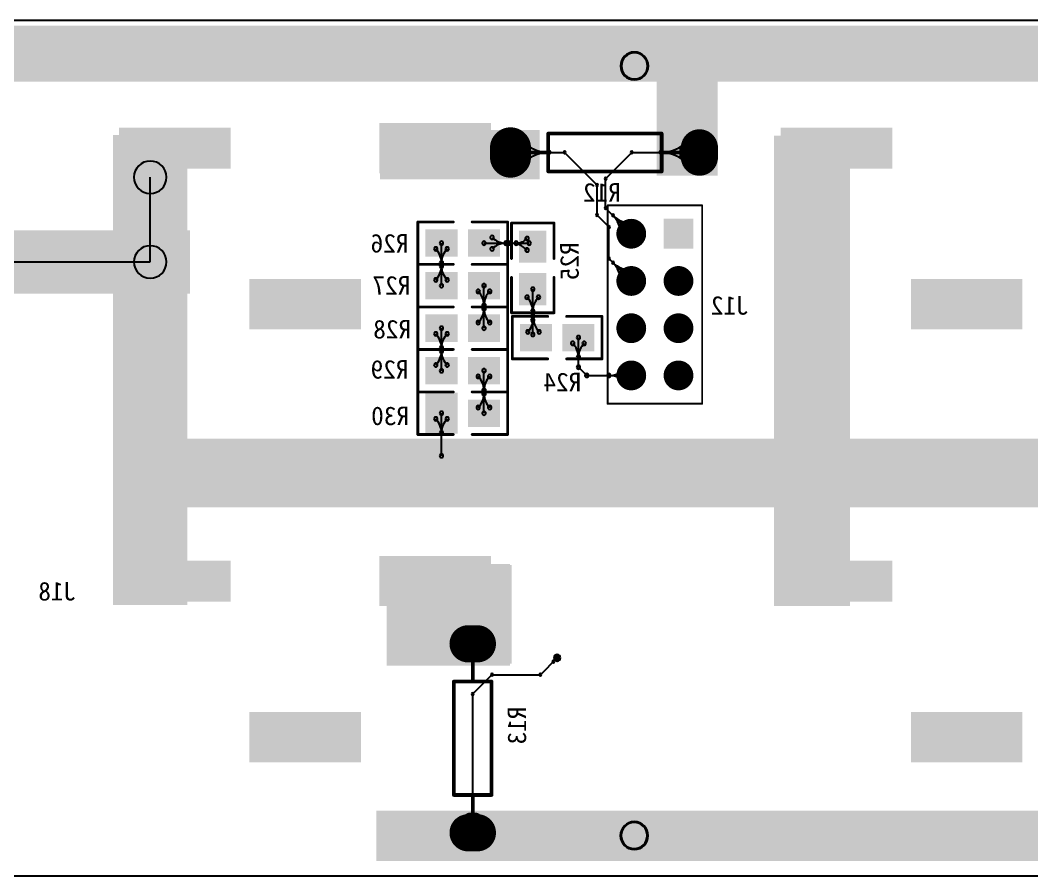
# Model space of a CAD drawing. Header units: inches. Extents: x 32166 to 66782, y 2386 to 7162.
# Drawn here: x 32930 to 33147.6, y 3216.8 to 3400.8 of the extents above; entities that cross this region are included whole.
import ezdxf

# ---------------------------------------------------------------- set-up
doc = ezdxf.new("R2010")
doc.units = ezdxf.units.IN
doc.header["$LTSCALE"] = 0.64311
doc.header["$MEASUREMENT"] = 0
for name, color, linetype in [('BOTTOMLAYER', 5, 'CONTINUOUS'), ('BOTTOMOVERLAY', 54, 'CONTINUOUS'), ('BOTTOMPASTE', 16, 'CONTINUOUS'), ('BOTTOMSOLDER', 6, 'CONTINUOUS'), ('KEEPOUTLAYER', 6, 'CONTINUOUS'), ('MULTILAYER', 9, 'CONTINUOUS')]:
    doc.layers.add(name, color=color, linetype=linetype)
doc.styles.get("Standard").update_dxf_attribs({"font": 'txt', "width": 0.8})

msp = doc.modelspace()

# ---------------------------------------------------------------- linework, layer by layer
at = {"layer": 'BOTTOMLAYER'}
for p, q in [((33035.46, 3372.4), (33047.09, 3372.4)), ((33047.09, 3372.4), (33054.1, 3365.38)), ((33055.92, 3366.77), (33061.55, 3372.4)), ((33061.55, 3372.4), (33073.18, 3372.4)), ((32957.97, 3348.85), (32957.97, 3367.07)), ((33055.92, 3360.45), (33055.92, 3366.77)), ((33054.1, 3358.94), (33054.1, 3365.38)), ((33055.92, 3360.45), (33061.44, 3354.93)), ((33054.1, 3358.94), (33056.64, 3356.41)), ((33056.64, 3349.57), (33056.64, 3356.41)), ((33020.61, 3343.76), (33020.61, 3352.9)), ((33029.76, 3352.9), (33039.48, 3352.9)), ((32900.2, 3348.85), (32957.97, 3348.85)), ((33056.64, 3349.57), (33061.44, 3344.77)), ((33029.76, 3334.61), (33029.76, 3343.76)), ((33040.25, 3333.27), (33040.25, 3342.99)), ((33020.61, 3325.47), (33020.61, 3334.61)), ((33050.08, 3326.23), (33050.08, 3332.58)), ((33029.76, 3316.33), (33029.76, 3325.47)), ((33050.08, 3326.23), (33051.85, 3324.45)), ((33051.85, 3324.45), (33061.44, 3324.45)), ((33020.61, 3307.17), (33020.61, 3316.33)), ((33041.88, 3260.09), (33045.53, 3263.73)), ((33027.34, 3255.94), (33031.48, 3260.09)), ((33031.48, 3260.09), (33041.88, 3260.09)), ((33027.34, 3229.01), (33027.34, 3255.94))]:
    msp.add_line(p, q, dxfattribs=at)
for points, const_width in [([(33035.46, 3371.4), (33035.46, 3373.4)], 8), ([(33076.1, 3371.4), (33076.1, 3373.4)], 8), ([(33073.18, 3373), (33073.18, 3371.8)], 2), ([(33026.34, 3266.73), (33028.34, 3266.73)], 8), ([(33026.34, 3226.09), (33028.34, 3226.09)], 8), ([(33027.94, 3229.01), (33026.74, 3229.01)], 2)]:
    msp.add_lwpolyline(points, dxfattribs=dict(at, const_width=const_width))
for points, const_width in [([(33037.46, 3373.4, 1), (33033.46, 3373.4, 1)], 4), ([(33078.1, 3373.4, 1), (33074.1, 3373.4, 1)], 4), ([(33037.46, 3371.4, 1), (33033.46, 3371.4, 1)], 4), ([(33078.1, 3371.4, 1), (33074.1, 3371.4, 1)], 4), ([(33073.68, 3373, 1), (33072.68, 3373, 1)], 1), ([(33073.68, 3371.8, 1), (33072.68, 3371.8, 1)], 1), ([(33062.84, 3354.93, 1), (33060.04, 3354.93, 1)], 2.8), ([(33062.84, 3344.77, 1), (33060.04, 3344.77, 1)], 2.8), ([(33073, 3344.77, 1), (33070.2, 3344.77, 1)], 2.8), ([(33062.84, 3334.61, 1), (33060.04, 3334.61, 1)], 2.8), ([(33073, 3334.61, 1), (33070.2, 3334.61, 1)], 2.8), ([(33062.84, 3324.45, 1), (33060.04, 3324.45, 1)], 2.8), ([(33073, 3324.45, 1), (33070.2, 3324.45, 1)], 2.8), ([(33026.34, 3264.73, 1), (33026.34, 3268.73, 1)], 4), ([(33028.34, 3264.73, 1), (33028.34, 3268.73, 1)], 4), ([(33026.34, 3224.09, 1), (33026.34, 3228.09, 1)], 4), ([(33028.34, 3224.09, 1), (33028.34, 3228.09, 1)], 4), ([(33026.74, 3228.51, 1), (33026.74, 3229.51, 1)], 1), ([(33027.94, 3228.51, 1), (33027.94, 3229.51, 1)], 1)]:
    msp.add_lwpolyline(points, format="xyb", close=True, dxfattribs=dict(at, const_width=const_width))
for centre, radius, start, end in [((33062.12, 3391.01), 2.8, 0, 180), ((33062.12, 3391.01), 2.8, 180, 0), ((33037.93, 3374.87), 0.254, 0, 180), ((33037.93, 3374.87), 0.254, 180, 0), ((33043.89, 3380.83), 8.43, 225, 270), ((33067.67, 3380.83), 8.43, 270, 315), ((33073.63, 3374.87), 0.254, 0, 180), ((33073.63, 3374.87), 0.254, 180, 0), ((33035.46, 3372.4), 0.254, 0, 180), ((33037.21, 3374.15), 0.254, 0, 180), ((33037.21, 3374.15), 0.254, 180, 0), ((33041.44, 3378.38), 5.98, 224.9999, 269.9999), ((33041.44, 3372.4), 0.254, 0, 180), ((33041.44, 3372.4), 0.254, 0, 180), ((33043.89, 3372.4), 0.254, 0, 180), ((33043.89, 3372.4), 0.254, 0, 180), ((33047.09, 3372.4), 0.254, 0, 180), ((33047.09, 3372.4), 0.254, 0, 180), ((33061.55, 3372.4), 0.254, 0, 180), ((33061.55, 3372.4), 0.254, 0, 180), ((33067.67, 3372.4), 0.254, 0, 180), ((33067.67, 3372.4), 0.254, 0, 180), ((33070.13, 3372.4), 0.254, 0, 180), ((33070.13, 3372.4), 0.254, 0, 180), ((33070.13, 3378.38), 5.98, 270.0001, 315.0001), ((33073.18, 3372.4), 0.254, 0, 180), ((33074.35, 3374.15), 0.254, 0, 180), ((33074.35, 3374.15), 0.254, 180, 0), ((32957.97, 3367.07), 3.5, 0, 180), ((33035.46, 3372.4), 0.254, 180, 0), ((33037.21, 3370.65), 0.254, 0, 180), ((33037.21, 3370.65), 0.254, 180, 0), ((33041.44, 3366.42), 5.98, 90.0001, 135.0001), ((33043.89, 3363.97), 8.43, 90, 135), ((33041.44, 3372.4), 0.254, 180, 0), ((33041.44, 3372.4), 0.254, 180, 0), ((33043.89, 3372.4), 0.254, 180, 0), ((33043.89, 3372.4), 0.254, 180, 0), ((33047.09, 3372.4), 0.254, 180, 0), ((33047.09, 3372.4), 0.254, 180, 0), ((33061.55, 3372.4), 0.254, 180, 0), ((33061.55, 3372.4), 0.254, 180, 0), ((33067.67, 3372.4), 0.254, 180, 0), ((33067.67, 3372.4), 0.254, 180, 0), ((33067.67, 3363.97), 8.43, 45, 90), ((33070.13, 3372.4), 0.254, 180, 0), ((33070.13, 3372.4), 0.254, 180, 0), ((33070.13, 3366.42), 5.98, 44.9999, 89.9999), ((33073.18, 3372.4), 0.254, 180, 0), ((33074.35, 3370.65), 0.254, 0, 180), ((33074.35, 3370.65), 0.254, 180, 0), ((33037.93, 3369.93), 0.254, 0, 180), ((33037.93, 3369.93), 0.254, 180, 0), ((33073.63, 3369.93), 0.254, 0, 180), ((33073.63, 3369.93), 0.254, 180, 0), ((32957.97, 3367.07), 3.5, 180, 0), ((33055.92, 3366.77), 0.254, 0, 180), ((33055.92, 3366.77), 0.254, 0, 180), ((33055.92, 3366.77), 0.254, 180, 0), ((33055.92, 3366.77), 0.254, 180, 0), ((33054.1, 3365.38), 0.254, 0, 180), ((33054.1, 3365.38), 0.254, 0, 180), ((33054.1, 3365.38), 0.254, 180, 0), ((33054.1, 3365.38), 0.254, 180, 0), ((33055.92, 3360.45), 0.254, 0, 180), ((33055.92, 3360.45), 0.254, 0, 180), ((33055.92, 3360.45), 0.254, 180, 0), ((33055.92, 3360.45), 0.254, 180, 0), ((33054.1, 3358.94), 0.254, 0, 180), ((33054.1, 3358.94), 0.254, 0, 180), ((33054.1, 3358.94), 0.254, 180, 0), ((33054.1, 3358.94), 0.254, 180, 0), ((33057.53, 3358.85), 0.254, 0, 180), ((33057.53, 3358.85), 0.254, 0, 180), ((33057.53, 3358.85), 0.254, 180, 0), ((33057.53, 3358.85), 0.254, 180, 0), ((33061.44, 3362.76), 5.53, 225, 270), ((33053.61, 3354.93), 5.53, 360, 45), ((33059.26, 3357.11), 0.254, 0, 180), ((33059.26, 3357.11), 0.254, 0, 180), ((33061.44, 3357.23), 0.254, 0, 180), ((33056.64, 3356.41), 0.254, 0, 180), ((33056.64, 3356.41), 0.254, 0, 180), ((33056.64, 3356.41), 0.254, 180, 0), ((33056.64, 3356.41), 0.254, 180, 0), ((33059.15, 3354.93), 0.254, 0, 180), ((33059.26, 3357.11), 0.254, 180, 0), ((33059.26, 3357.11), 0.254, 180, 0), ((33061.44, 3359.29), 3.08, 224.9998, 269.9998), ((33057.08, 3354.93), 3.08, 0.0002, 45.0002), ((33060.16, 3354.93), 0.254, 0, 180), ((33061.44, 3357.23), 0.254, 180, 0), ((33061.44, 3356.21), 0.254, 0, 180), ((33061.44, 3356.21), 0.254, 180, 0), ((33061.44, 3354.93), 0.254, 0, 180), ((33020.61, 3352.9), 0.4, 0, 180), ((33029.76, 3352.9), 0.4, 0, 180), ((33031.49, 3354.13), 0.4, 0, 180), ((33031.49, 3354.13), 0.4, 180, 0), ((33034.46, 3357.1), 4.2, 225, 270), ((33034.46, 3352.9), 0.4, 0, 180), ((33034.46, 3352.9), 0.4, 0, 180), ((33035.43, 3352.9), 0.4, 0, 180), ((33036.66, 3352.9), 0.4, 0, 180), ((33036.66, 3356.23), 3.33, 270, 315), ((33039.02, 3353.88), 0.4, 0, 180), ((33039.02, 3353.88), 0.4, 180, 0), ((33039.48, 3352.9), 0.4, 0, 180), ((33059.15, 3354.93), 0.254, 180, 0), ((33060.16, 3354.93), 0.254, 180, 0), ((33061.44, 3354.93), 0.254, 180, 0), ((32957.97, 3348.85), 3.5, 0, 180), ((32957.97, 3348.85), 3.5, 0, 180), ((33019.38, 3351.67), 0.4, 0, 180), ((33019.38, 3351.67), 0.4, 180, 0), ((33016.41, 3348.7), 4.2, 360, 45), ((33020.61, 3352.9), 0.4, 180, 0), ((33024.81, 3348.7), 4.2, 135, 180), ((33021.84, 3351.67), 0.4, 0, 180), ((33021.84, 3351.67), 0.4, 180, 0), ((33029.76, 3352.9), 0.4, 180, 0), ((33031.49, 3351.67), 0.4, 0, 180), ((33031.49, 3351.67), 0.4, 180, 0), ((33034.46, 3348.7), 4.2, 90, 135), ((33034.46, 3352.9), 0.4, 180, 0), ((33034.46, 3352.9), 0.4, 180, 0), ((33035.43, 3352.9), 0.4, 180, 0), ((33035.43, 3347.83), 5.07, 45, 90), ((33036.66, 3352.9), 0.4, 180, 0), ((33039.02, 3351.42), 0.4, 0, 180), ((33039.02, 3351.42), 0.4, 180, 0), ((33039.48, 3352.9), 0.4, 180, 0), ((32957.97, 3348.85), 3.5, 180, 0), ((32957.97, 3348.85), 3.5, 180, 0), ((33020.61, 3348.7), 0.4, 0, 180), ((33020.61, 3348.7), 0.4, 0, 180), ((33020.61, 3348.7), 0.4, 180, 0), ((33020.61, 3348.7), 0.4, 180, 0), ((33056.64, 3349.57), 0.254, 0, 180), ((33056.64, 3349.57), 0.254, 0, 180), ((33056.64, 3349.57), 0.254, 180, 0), ((33056.64, 3349.57), 0.254, 180, 0), ((33057.53, 3348.69), 0.254, 0, 180), ((33057.53, 3348.69), 0.254, 0, 180), ((33057.53, 3348.69), 0.254, 180, 0), ((33057.53, 3348.69), 0.254, 180, 0), ((33061.44, 3352.6), 5.53, 225, 270), ((33053.61, 3344.77), 5.53, 360, 45), ((33016.41, 3347.96), 4.2, 315, 0), ((33020.61, 3347.96), 0.4, 0, 180), ((33020.61, 3347.96), 0.4, 0, 180), ((33020.61, 3347.96), 0.4, 180, 0), ((33020.61, 3347.96), 0.4, 180, 0), ((33024.81, 3347.96), 4.2, 180, 225), ((33059.26, 3346.95), 0.254, 0, 180), ((33059.26, 3346.95), 0.254, 0, 180), ((33059.26, 3346.95), 0.254, 180, 0), ((33059.26, 3346.95), 0.254, 180, 0), ((33061.44, 3349.13), 3.08, 224.9998, 269.9998), ((33057.08, 3344.77), 3.08, 0.0002, 45.0002), ((33061.44, 3347.07), 0.254, 0, 180), ((33061.44, 3347.07), 0.254, 180, 0), ((33019.38, 3344.99), 0.4, 0, 180), ((33019.38, 3344.99), 0.4, 180, 0), ((33021.84, 3344.99), 0.4, 0, 180), ((33021.84, 3344.99), 0.4, 180, 0), ((33059.15, 3344.77), 0.254, 0, 180), ((33059.15, 3344.77), 0.254, 180, 0), ((33060.16, 3344.77), 0.254, 0, 180), ((33060.16, 3344.77), 0.254, 180, 0), ((33061.44, 3346.05), 0.254, 0, 180), ((33061.44, 3346.05), 0.254, 180, 0), ((33061.44, 3344.77), 0.254, 0, 180), ((33061.44, 3344.77), 0.254, 180, 0), ((33020.61, 3343.76), 0.4, 0, 180), ((33020.61, 3343.76), 0.4, 180, 0), ((33028.52, 3342.53), 0.4, 0, 180), ((33028.52, 3342.53), 0.4, 180, 0), ((33025.55, 3339.56), 4.2, 360, 45), ((33029.76, 3343.76), 0.4, 0, 180), ((33029.76, 3343.76), 0.4, 180, 0), ((33033.96, 3339.56), 4.2, 135, 180), ((33030.99, 3342.53), 0.4, 0, 180), ((33030.99, 3342.53), 0.4, 180, 0), ((33040.25, 3342.99), 0.4, 0, 180), ((33040.25, 3342.99), 0.4, 180, 0), ((33029.76, 3339.56), 0.4, 0, 180), ((33029.76, 3339.56), 0.4, 0, 180), ((33039.02, 3341.26), 0.4, 0, 180), ((33039.02, 3341.26), 0.4, 180, 0), ((33036.05, 3338.28), 4.2, 360, 45), ((33044.45, 3338.28), 4.2, 135, 180), ((33041.48, 3341.26), 0.4, 0, 180), ((33041.48, 3341.26), 0.4, 180, 0), ((33025.55, 3338.81), 4.2, 315, 0), ((33029.76, 3339.56), 0.4, 180, 0), ((33029.76, 3339.56), 0.4, 180, 0), ((33029.76, 3338.81), 0.4, 0, 180), ((33029.76, 3338.81), 0.4, 0, 180), ((33029.76, 3338.81), 0.4, 180, 0), ((33029.76, 3338.81), 0.4, 180, 0), ((33033.96, 3338.81), 4.2, 180, 225), ((33040.25, 3338.28), 0.4, 0, 180), ((33040.25, 3338.28), 0.4, 0, 180), ((33040.25, 3338.28), 0.4, 180, 0), ((33040.25, 3338.28), 0.4, 180, 0), ((33028.52, 3335.84), 0.4, 0, 180), ((33028.52, 3335.84), 0.4, 180, 0), ((33030.99, 3335.84), 0.4, 0, 180), ((33030.99, 3335.84), 0.4, 180, 0), ((33036.65, 3336.36), 3.6, 315, 0), ((33040.25, 3337.21), 0.4, 0, 180), ((33040.25, 3337.21), 0.4, 180, 0), ((33040.25, 3336.36), 0.4, 0, 180), ((33040.25, 3336.36), 0.4, 180, 0), ((33045.05, 3337.21), 4.8, 180, 225), ((33019.38, 3333.38), 0.4, 0, 180), ((33020.61, 3334.61), 0.4, 0, 180), ((33020.61, 3334.61), 0.4, 180, 0), ((33021.84, 3333.38), 0.4, 0, 180), ((33029.76, 3334.61), 0.4, 0, 180), ((33029.76, 3334.61), 0.4, 180, 0), ((33039.19, 3333.81), 0.4, 0, 180), ((33039.19, 3333.81), 0.4, 180, 0), ((33040.25, 3333.27), 0.4, 0, 180), ((33041.65, 3333.81), 0.4, 0, 180), ((33041.65, 3333.81), 0.4, 180, 0), ((33019.38, 3333.38), 0.4, 180, 0), ((33016.41, 3330.41), 4.2, 360, 45), ((33024.81, 3330.41), 4.2, 135, 180), ((33021.84, 3333.38), 0.4, 180, 0), ((33040.25, 3333.27), 0.4, 180, 0), ((33048.84, 3331.35), 0.4, 0, 180), ((33048.84, 3331.35), 0.4, 180, 0), ((33045.87, 3328.38), 4.2, 360, 45), ((33050.08, 3332.58), 0.4, 0, 180), ((33050.08, 3332.58), 0.4, 180, 0), ((33054.28, 3328.38), 4.2, 135, 180), ((33051.31, 3331.35), 0.4, 0, 180), ((33051.31, 3331.35), 0.4, 180, 0), ((33016.41, 3329.67), 4.2, 315, 0), ((33020.61, 3330.41), 0.4, 0, 180), ((33020.61, 3330.41), 0.4, 0, 180), ((33020.61, 3330.41), 0.4, 180, 0), ((33020.61, 3330.41), 0.4, 180, 0), ((33020.61, 3329.67), 0.4, 0, 180), ((33020.61, 3329.67), 0.4, 0, 180), ((33020.61, 3329.67), 0.4, 180, 0), ((33020.61, 3329.67), 0.4, 180, 0), ((33024.81, 3329.67), 4.2, 180, 225), ((33019.38, 3326.7), 0.4, 0, 180), ((33021.84, 3326.7), 0.4, 0, 180), ((33050.08, 3328.38), 0.4, 0, 180), ((33050.08, 3328.38), 0.4, 0, 180), ((33050.08, 3328.38), 0.4, 180, 0), ((33050.08, 3328.38), 0.4, 180, 0), ((33019.38, 3326.7), 0.4, 180, 0), ((33020.61, 3325.47), 0.4, 0, 180), ((33020.61, 3325.47), 0.4, 180, 0), ((33021.84, 3326.7), 0.4, 180, 0), ((33029.76, 3325.47), 0.4, 0, 180), ((33029.76, 3325.47), 0.4, 180, 0), ((33050.08, 3326.23), 0.4, 0, 180), ((33050.08, 3326.23), 0.4, 0, 180), ((33050.08, 3326.23), 0.4, 180, 0), ((33050.08, 3326.23), 0.4, 180, 0), ((33051.85, 3324.45), 0.4, 0, 180), ((33051.85, 3324.45), 0.4, 0, 180), ((33056.61, 3324.45), 0.4, 0, 180), ((33056.61, 3324.45), 0.4, 0, 180), ((33056.61, 3329.28), 4.83, 270, 315), ((33060.02, 3325.87), 0.4, 0, 180), ((33060.02, 3325.87), 0.4, 180, 0), ((33061.44, 3324.45), 0.4, 0, 180), ((33028.52, 3324.24), 0.4, 0, 180), ((33028.52, 3324.24), 0.4, 180, 0), ((33025.55, 3321.27), 4.2, 360, 45), ((33033.96, 3321.27), 4.2, 135, 180), ((33030.99, 3324.24), 0.4, 0, 180), ((33030.99, 3324.24), 0.4, 180, 0), ((33051.85, 3324.45), 0.4, 180, 0), ((33051.85, 3324.45), 0.4, 180, 0), ((33056.61, 3324.45), 0.4, 180, 0), ((33056.61, 3324.45), 0.4, 180, 0), ((33056.61, 3319.63), 4.83, 45, 90), ((33060.02, 3323.04), 0.4, 0, 180), ((33060.02, 3323.04), 0.4, 180, 0), ((33061.44, 3324.45), 0.4, 180, 0), ((33025.55, 3320.53), 4.2, 315, 0), ((33029.76, 3321.27), 0.4, 0, 180), ((33029.76, 3321.27), 0.4, 0, 180), ((33029.76, 3321.27), 0.4, 180, 0), ((33029.76, 3321.27), 0.4, 180, 0), ((33029.76, 3320.53), 0.4, 0, 180), ((33029.76, 3320.53), 0.4, 0, 180), ((33029.76, 3320.53), 0.4, 180, 0), ((33029.76, 3320.53), 0.4, 180, 0), ((33033.96, 3320.53), 4.2, 180, 225), ((33020.61, 3316.33), 0.4, 0, 180), ((33020.61, 3316.33), 0.4, 180, 0), ((33028.52, 3317.56), 0.4, 0, 180), ((33028.52, 3317.56), 0.4, 180, 0), ((33029.76, 3316.33), 0.4, 0, 180), ((33029.76, 3316.33), 0.4, 180, 0), ((33030.99, 3317.56), 0.4, 0, 180), ((33030.99, 3317.56), 0.4, 180, 0), ((33019.38, 3315.1), 0.4, 0, 180), ((33019.38, 3315.1), 0.4, 180, 0), ((33016.41, 3312.12), 4.2, 360, 45), ((33024.81, 3312.12), 4.2, 135, 180), ((33021.84, 3315.1), 0.4, 0, 180), ((33021.84, 3315.1), 0.4, 180, 0), ((33020.61, 3312.12), 0.4, 0, 180), ((33020.61, 3312.12), 0.4, 0, 180), ((33020.61, 3312.12), 0.4, 180, 0), ((33020.61, 3312.12), 0.4, 180, 0), ((33020.61, 3307.17), 0.4, 0, 180), ((33020.61, 3307.17), 0.4, 180, 0), ((33045.04, 3263.73), 0.254, 0, 180), ((33045.53, 3263.73), 0.5, 0, 180), ((33045.53, 3263.73), 0.254, 0, 180), ((33044.69, 3262.89), 0.254, 0, 180), ((33044.69, 3262.89), 0.254, 0, 180), ((33044.69, 3262.89), 0.254, 180, 0), ((33044.69, 3262.89), 0.254, 180, 0), ((33043.85, 3263.73), 1.19, 314.9996, 359.9996), ((33045.53, 3262.05), 1.19, 90.0004, 135.0004), ((33045.04, 3263.73), 0.254, 180, 0), ((33045.53, 3263.73), 0.5, 180, 0), ((33045.53, 3263.73), 0.254, 180, 0), ((33045.53, 3263.24), 0.254, 0, 180), ((33045.53, 3263.24), 0.254, 180, 0), ((33031.48, 3260.09), 0.254, 0, 180), ((33031.48, 3260.09), 0.254, 0, 180), ((33031.48, 3260.09), 0.254, 180, 0), ((33031.48, 3260.09), 0.254, 180, 0), ((33041.88, 3260.09), 0.254, 0, 180), ((33041.88, 3260.09), 0.254, 0, 180), ((33041.88, 3260.09), 0.254, 180, 0), ((33041.88, 3260.09), 0.254, 180, 0), ((33027.34, 3255.94), 0.254, 0, 180), ((33027.34, 3255.94), 0.254, 0, 180), ((33027.34, 3255.94), 0.254, 180, 0), ((33027.34, 3255.94), 0.254, 180, 0), ((33027.34, 3229.01), 0.254, 0, 180), ((33027.34, 3229.01), 0.254, 180, 0), ((33062.08, 3225.49), 2.8, 0, 180), ((33062.08, 3225.49), 2.8, 180, 0)]:
    msp.add_arc(centre, radius, start, end, dxfattribs=at)
for points in [[(32906.92, 3388.49), (33415.96, 3388.49), (32906.92, 3399.69), (33415.96, 3399.69)], [(33066.92, 3367.45), (33080.04, 3367.45), (33066.92, 3390.09), (33080.04, 3390.09)], [(32974.86, 3377.35), (32951.66, 3377.35), (32974.86, 3369.35), (32951.66, 3369.35)], [(33007.41, 3366.61), (33041.77, 3366.61), (33007.41, 3377.25), (33041.77, 3377.25)], [(33030.86, 3378.35), (33007.66, 3378.35), (33030.86, 3368.35), (33007.66, 3368.35)], [(33117.19, 3377.35), (33093.99, 3377.35), (33117.19, 3369.35), (33093.99, 3369.35)], [(32949.97, 3275.09), (32965.97, 3275.09), (32949.97, 3376.17), (32965.97, 3376.17)], [(33092.41, 3274.85), (33108.41, 3274.85), (33092.41, 3376.05), (33108.41, 3376.05)], [(33068.8, 3352.13), (33074.4, 3352.13), (33068.8, 3357.73), (33074.4, 3357.73)], [(33023.66, 3355.44), (33017.56, 3355.44), (33023.66, 3350.36), (33017.56, 3350.36)], [(33032.8, 3355.44), (33026.71, 3355.44), (33032.8, 3350.36), (33026.71, 3350.36)], [(33037.71, 3355.19), (33037.71, 3349.09), (33042.79, 3355.19), (33042.79, 3349.09)], [(32979.66, 3334.75), (33002.86, 3334.75), (32979.66, 3344.75), (33002.86, 3344.75)], [(33017.56, 3341.22), (33023.66, 3341.22), (33017.56, 3346.3), (33023.66, 3346.3)], [(33026.71, 3341.22), (33032.8, 3341.22), (33026.71, 3346.3), (33032.8, 3346.3)], [(33037.71, 3346.04), (33037.71, 3339.95), (33042.79, 3346.04), (33042.79, 3339.95)], [(33121.99, 3334.75), (33145.19, 3334.75), (33121.99, 3344.75), (33145.19, 3344.75)], [(33023.66, 3337.15), (33017.56, 3337.15), (33023.66, 3332.07), (33017.56, 3332.07)], [(33032.8, 3337.15), (33026.71, 3337.15), (33032.8, 3332.07), (33026.71, 3332.07)], [(33037.88, 3330.04), (33043.98, 3330.04), (33037.88, 3335.12), (33043.98, 3335.12)], [(33047.03, 3330.04), (33053.12, 3330.04), (33047.03, 3335.12), (33053.12, 3335.12)], [(33023.66, 3328.01), (33017.56, 3328.01), (33023.66, 3322.93), (33017.56, 3322.93)], [(33032.8, 3328.01), (33026.71, 3328.01), (33032.8, 3322.93), (33026.71, 3322.93)], [(33017.56, 3312.33), (33023.66, 3312.33), (33017.56, 3320.33), (33023.66, 3320.33)], [(33026.71, 3313.79), (33032.8, 3313.79), (33026.71, 3318.87), (33032.8, 3318.87)], [(32950.05, 3296.09), (33337.32, 3296.09), (32950.05, 3310.85), (33337.32, 3310.85)], [(32974.86, 3284.23), (32951.66, 3284.23), (32974.86, 3276.23), (32951.66, 3276.23)], [(33030.86, 3285.23), (33007.66, 3285.23), (33030.86, 3275.23), (33007.66, 3275.23)], [(33008.85, 3262.01), (33035.37, 3262.01), (33008.85, 3283.89), (33035.37, 3283.89)], [(33117.19, 3284.23), (33093.99, 3284.23), (33117.19, 3276.23), (33093.99, 3276.23)], [(32979.66, 3241.63), (33002.86, 3241.63), (32979.66, 3251.63), (33002.86, 3251.63)], [(33121.99, 3241.63), (33145.19, 3241.63), (33121.99, 3251.63), (33145.19, 3251.63)], [(33006.6, 3220.05), (33418.68, 3220.05), (33006.6, 3230.85), (33418.68, 3230.85)]]:
    msp.add_solid(points, dxfattribs=at)
at = {"layer": 'BOTTOMOVERLAY'}
for points, const_width in [([(33043.59, 3376.46), (33067.98, 3376.46)], 0.8), ([(33043.59, 3368.33), (33043.59, 3376.46)], 0.8), ([(33067.98, 3368.33), (33067.98, 3376.46)], 0.8), ([(33039.53, 3372.4), (33043.59, 3372.4)], 0.8), ([(33067.98, 3372.4), (33072.04, 3372.4)], 0.8), ([(33043.59, 3368.33), (33067.98, 3368.33)], 0.8), ([(33056.36, 3318.36), (33056.36, 3361.03)], 0.4), ([(33056.36, 3361.03), (33076.68, 3361.03)], 0.4), ([(33076.68, 3318.36), (33076.68, 3361.03)], 0.4), ([(33015.53, 3348.33), (33015.53, 3357.47)], 0.6), ([(33015.53, 3357.47), (33023.15, 3357.47)], 0.6), ([(33027.22, 3357.47), (33034.84, 3357.47)], 0.6), ([(33034.84, 3348.33), (33034.84, 3357.47)], 0.6), ([(33035.68, 3357.22), (33044.82, 3357.22)], 0.6), ([(33035.68, 3349.6), (33035.68, 3357.22)], 0.6), ([(33044.82, 3349.6), (33044.82, 3357.22)], 0.6), ([(33015.53, 3339.19), (33015.53, 3348.33)], 0.6), ([(33015.53, 3348.33), (33023.15, 3348.33)], 0.6), ([(33015.53, 3348.33), (33023.15, 3348.33)], 0.6), ([(33027.22, 3348.33), (33034.84, 3348.33)], 0.6), ([(33027.22, 3348.33), (33034.84, 3348.33)], 0.6), ([(33034.84, 3339.19), (33034.84, 3348.33)], 0.6), ([(33035.68, 3337.91), (33035.68, 3345.53)], 0.6), ([(33044.82, 3337.91), (33044.82, 3345.53)], 0.6), ([(33015.53, 3339.19), (33023.15, 3339.19)], 0.6), ([(33015.53, 3330.04), (33015.53, 3339.19)], 0.6), ([(33015.53, 3339.19), (33023.15, 3339.19)], 0.6), ([(33027.22, 3339.19), (33034.84, 3339.19)], 0.6), ([(33027.22, 3339.19), (33034.84, 3339.19)], 0.6), ([(33034.84, 3330.04), (33034.84, 3339.19)], 0.6), ([(33035.68, 3337.91), (33044.82, 3337.91)], 0.6), ([(33035.85, 3328.01), (33035.85, 3337.15)], 0.6), ([(33035.85, 3337.15), (33043.47, 3337.15)], 0.6), ([(33047.54, 3337.15), (33055.16, 3337.15)], 0.6), ([(33055.16, 3328.01), (33055.16, 3337.15)], 0.6), ([(33015.53, 3320.9), (33015.53, 3330.04)], 0.6), ([(33015.53, 3330.04), (33023.15, 3330.04)], 0.6), ([(33015.53, 3330.04), (33023.15, 3330.04)], 0.6), ([(33027.22, 3330.04), (33034.84, 3330.04)], 0.6), ([(33027.22, 3330.04), (33034.84, 3330.04)], 0.6), ([(33034.84, 3320.9), (33034.84, 3330.04)], 0.6), ([(33035.85, 3328.01), (33043.47, 3328.01)], 0.6), ([(33047.54, 3328.01), (33055.16, 3328.01)], 0.6), ([(33015.53, 3311.75), (33015.53, 3320.9)], 0.6), ([(33015.53, 3320.9), (33023.15, 3320.9)], 0.6), ([(33015.53, 3320.9), (33023.15, 3320.9)], 0.6), ([(33027.22, 3320.9), (33034.84, 3320.9)], 0.6), ([(33027.22, 3320.9), (33034.84, 3320.9)], 0.6), ([(33034.84, 3311.75), (33034.84, 3320.9)], 0.6), ([(33056.36, 3318.36), (33076.68, 3318.36)], 0.4), ([(33015.53, 3311.75), (33023.15, 3311.75)], 0.6), ([(33027.22, 3311.75), (33034.84, 3311.75)], 0.6), ([(33027.34, 3258.61), (33027.34, 3262.67)], 0.8), ([(33023.27, 3258.61), (33031.4, 3258.61)], 0.8), ([(33023.27, 3234.22), (33023.27, 3258.61)], 0.8), ([(33031.4, 3234.22), (33031.4, 3258.61)], 0.8), ([(33023.27, 3234.22), (33031.4, 3234.22)], 0.8), ([(33027.34, 3230.16), (33027.34, 3234.22)], 0.8)]:
    msp.add_lwpolyline(points, dxfattribs=dict(at, const_width=const_width))
for points, const_width in [([(33043.79, 3376.46, 1), (33043.39, 3376.46, 1)], 0.4), ([(33043.79, 3376.46, 1), (33043.39, 3376.46, 1)], 0.4), ([(33068.18, 3376.46, 1), (33067.78, 3376.46, 1)], 0.4), ([(33068.18, 3376.46, 1), (33067.78, 3376.46, 1)], 0.4), ([(33039.73, 3372.4, 1), (33039.33, 3372.4, 1)], 0.4), ([(33043.79, 3372.4, 1), (33043.39, 3372.4, 1)], 0.4), ([(33068.18, 3372.4, 1), (33067.78, 3372.4, 1)], 0.4), ([(33072.24, 3372.4, 1), (33071.84, 3372.4, 1)], 0.4), ([(33043.79, 3368.33, 1), (33043.39, 3368.33, 1)], 0.4), ([(33043.79, 3368.33, 1), (33043.39, 3368.33, 1)], 0.4), ([(33068.18, 3368.33, 1), (33067.78, 3368.33, 1)], 0.4), ([(33068.18, 3368.33, 1), (33067.78, 3368.33, 1)], 0.4), ([(33056.46, 3361.03, 1), (33056.26, 3361.03, 1)], 0.2), ([(33056.46, 3361.03, 1), (33056.26, 3361.03, 1)], 0.2), ([(33076.78, 3361.03, 1), (33076.58, 3361.03, 1)], 0.2), ([(33076.78, 3361.03, 1), (33076.58, 3361.03, 1)], 0.2), ([(33015.68, 3357.47, 1), (33015.38, 3357.47, 1)], 0.3), ([(33015.68, 3357.47, 1), (33015.38, 3357.47, 1)], 0.3), ([(33023.3, 3357.47, 1), (33023, 3357.47, 1)], 0.3), ([(33027.37, 3357.47, 1), (33027.07, 3357.47, 1)], 0.3), ([(33034.99, 3357.47, 1), (33034.69, 3357.47, 1)], 0.3), ([(33034.99, 3357.47, 1), (33034.69, 3357.47, 1)], 0.3), ([(33035.68, 3357.37, 1), (33035.68, 3357.07, 1)], 0.3), ([(33035.68, 3357.37, 1), (33035.68, 3357.07, 1)], 0.3), ([(33044.82, 3357.37, 1), (33044.82, 3357.07, 1)], 0.3), ([(33044.82, 3357.37, 1), (33044.82, 3357.07, 1)], 0.3), ([(33035.68, 3349.75, 1), (33035.68, 3349.45, 1)], 0.3), ([(33044.82, 3349.75, 1), (33044.82, 3349.45, 1)], 0.3), ([(33015.38, 3348.33, 1), (33015.68, 3348.33, 1)], 0.3), ([(33015.38, 3348.33, 1), (33015.68, 3348.33, 1)], 0.3), ([(33015.68, 3348.33, 1), (33015.38, 3348.33, 1)], 0.3), ([(33015.68, 3348.33, 1), (33015.38, 3348.33, 1)], 0.3), ([(33023, 3348.33, 1), (33023.3, 3348.33, 1)], 0.3), ([(33023.3, 3348.33, 1), (33023, 3348.33, 1)], 0.3), ([(33027.07, 3348.33, 1), (33027.37, 3348.33, 1)], 0.3), ([(33027.37, 3348.33, 1), (33027.07, 3348.33, 1)], 0.3), ([(33034.69, 3348.33, 1), (33034.99, 3348.33, 1)], 0.3), ([(33034.69, 3348.33, 1), (33034.99, 3348.33, 1)], 0.3), ([(33034.99, 3348.33, 1), (33034.69, 3348.33, 1)], 0.3), ([(33034.99, 3348.33, 1), (33034.69, 3348.33, 1)], 0.3), ([(33035.68, 3345.68, 1), (33035.68, 3345.38, 1)], 0.3), ([(33044.82, 3345.68, 1), (33044.82, 3345.38, 1)], 0.3), ([(33015.38, 3339.19, 1), (33015.68, 3339.19, 1)], 0.3), ([(33015.38, 3339.19, 1), (33015.68, 3339.19, 1)], 0.3), ([(33015.68, 3339.19, 1), (33015.38, 3339.19, 1)], 0.3), ([(33015.68, 3339.19, 1), (33015.38, 3339.19, 1)], 0.3), ([(33023, 3339.19, 1), (33023.3, 3339.19, 1)], 0.3), ([(33023.3, 3339.19, 1), (33023, 3339.19, 1)], 0.3), ([(33027.07, 3339.19, 1), (33027.37, 3339.19, 1)], 0.3), ([(33027.37, 3339.19, 1), (33027.07, 3339.19, 1)], 0.3), ([(33034.69, 3339.19, 1), (33034.99, 3339.19, 1)], 0.3), ([(33034.69, 3339.19, 1), (33034.99, 3339.19, 1)], 0.3), ([(33034.99, 3339.19, 1), (33034.69, 3339.19, 1)], 0.3), ([(33034.99, 3339.19, 1), (33034.69, 3339.19, 1)], 0.3), ([(33035.68, 3338.06, 1), (33035.68, 3337.76, 1)], 0.3), ([(33035.68, 3338.06, 1), (33035.68, 3337.76, 1)], 0.3), ([(33044.82, 3338.06, 1), (33044.82, 3337.76, 1)], 0.3), ([(33044.82, 3338.06, 1), (33044.82, 3337.76, 1)], 0.3), ([(33035.7, 3337.15, 1), (33036, 3337.15, 1)], 0.3), ([(33035.7, 3337.15, 1), (33036, 3337.15, 1)], 0.3), ([(33043.32, 3337.15, 1), (33043.62, 3337.15, 1)], 0.3), ([(33047.39, 3337.15, 1), (33047.69, 3337.15, 1)], 0.3), ([(33055.01, 3337.15, 1), (33055.31, 3337.15, 1)], 0.3), ([(33055.01, 3337.15, 1), (33055.31, 3337.15, 1)], 0.3), ([(33015.68, 3330.04, 1), (33015.38, 3330.04, 1)], 0.3), ([(33015.68, 3330.04, 1), (33015.38, 3330.04, 1)], 0.3), ([(33015.68, 3330.04, 1), (33015.38, 3330.04, 1)], 0.3), ([(33015.68, 3330.04, 1), (33015.38, 3330.04, 1)], 0.3), ([(33023.3, 3330.04, 1), (33023, 3330.04, 1)], 0.3), ([(33023.3, 3330.04, 1), (33023, 3330.04, 1)], 0.3), ([(33027.37, 3330.04, 1), (33027.07, 3330.04, 1)], 0.3), ([(33027.37, 3330.04, 1), (33027.07, 3330.04, 1)], 0.3), ([(33034.99, 3330.04, 1), (33034.69, 3330.04, 1)], 0.3), ([(33034.99, 3330.04, 1), (33034.69, 3330.04, 1)], 0.3), ([(33034.99, 3330.04, 1), (33034.69, 3330.04, 1)], 0.3), ([(33034.99, 3330.04, 1), (33034.69, 3330.04, 1)], 0.3), ([(33035.7, 3328.01, 1), (33036, 3328.01, 1)], 0.3), ([(33035.7, 3328.01, 1), (33036, 3328.01, 1)], 0.3), ([(33043.32, 3328.01, 1), (33043.62, 3328.01, 1)], 0.3), ([(33047.39, 3328.01, 1), (33047.69, 3328.01, 1)], 0.3), ([(33055.01, 3328.01, 1), (33055.31, 3328.01, 1)], 0.3), ([(33055.01, 3328.01, 1), (33055.31, 3328.01, 1)], 0.3), ([(33015.38, 3320.9, 1), (33015.68, 3320.9, 1)], 0.3), ([(33015.38, 3320.9, 1), (33015.68, 3320.9, 1)], 0.3), ([(33015.68, 3320.9, 1), (33015.38, 3320.9, 1)], 0.3), ([(33015.68, 3320.9, 1), (33015.38, 3320.9, 1)], 0.3), ([(33023, 3320.9, 1), (33023.3, 3320.9, 1)], 0.3), ([(33023.3, 3320.9, 1), (33023, 3320.9, 1)], 0.3), ([(33027.07, 3320.9, 1), (33027.37, 3320.9, 1)], 0.3), ([(33027.37, 3320.9, 1), (33027.07, 3320.9, 1)], 0.3), ([(33034.69, 3320.9, 1), (33034.99, 3320.9, 1)], 0.3), ([(33034.69, 3320.9, 1), (33034.99, 3320.9, 1)], 0.3), ([(33034.99, 3320.9, 1), (33034.69, 3320.9, 1)], 0.3), ([(33034.99, 3320.9, 1), (33034.69, 3320.9, 1)], 0.3), ([(33056.46, 3318.36, 1), (33056.26, 3318.36, 1)], 0.2), ([(33056.46, 3318.36, 1), (33056.26, 3318.36, 1)], 0.2), ([(33076.78, 3318.36, 1), (33076.58, 3318.36, 1)], 0.2), ([(33076.78, 3318.36, 1), (33076.58, 3318.36, 1)], 0.2), ([(33015.38, 3311.75, 1), (33015.68, 3311.75, 1)], 0.3), ([(33015.38, 3311.75, 1), (33015.68, 3311.75, 1)], 0.3), ([(33023, 3311.75, 1), (33023.3, 3311.75, 1)], 0.3), ([(33027.07, 3311.75, 1), (33027.37, 3311.75, 1)], 0.3), ([(33034.69, 3311.75, 1), (33034.99, 3311.75, 1)], 0.3), ([(33034.69, 3311.75, 1), (33034.99, 3311.75, 1)], 0.3), ([(33027.34, 3262.47, 1), (33027.34, 3262.87, 1)], 0.4), ([(33023.27, 3258.41, 1), (33023.27, 3258.81, 1)], 0.4), ([(33023.27, 3258.41, 1), (33023.27, 3258.81, 1)], 0.4), ([(33027.34, 3258.41, 1), (33027.34, 3258.81, 1)], 0.4), ([(33031.4, 3258.41, 1), (33031.4, 3258.81, 1)], 0.4), ([(33031.4, 3258.41, 1), (33031.4, 3258.81, 1)], 0.4), ([(33023.27, 3234.02, 1), (33023.27, 3234.42, 1)], 0.4), ([(33023.27, 3234.02, 1), (33023.27, 3234.42, 1)], 0.4), ([(33027.34, 3234.02, 1), (33027.34, 3234.42, 1)], 0.4), ([(33031.4, 3234.02, 1), (33031.4, 3234.42, 1)], 0.4), ([(33031.4, 3234.02, 1), (33031.4, 3234.42, 1)], 0.4), ([(33027.34, 3229.96, 1), (33027.34, 3230.36, 1)], 0.4)]:
    msp.add_lwpolyline(points, format="xyb", close=True, dxfattribs=dict(at, const_width=const_width))
at = {"layer": 'BOTTOMPASTE', "const_width": 8}
msp.add_lwpolyline([(33035.46, 3371.4), (33035.46, 3373.4)], dxfattribs=at)
at = {"layer": 'BOTTOMPASTE', "const_width": 4}
for points in [[(33037.46, 3373.4, 1), (33033.46, 3373.4, 1)], [(33037.46, 3371.4, 1), (33033.46, 3371.4, 1)]]:
    msp.add_lwpolyline(points, format="xyb", close=True, dxfattribs=at)
at = {"layer": 'BOTTOMPASTE'}
for points in [[(33023.66, 3355.44), (33017.56, 3355.44), (33023.66, 3350.36), (33017.56, 3350.36)], [(33032.8, 3355.44), (33026.71, 3355.44), (33032.8, 3350.36), (33026.71, 3350.36)], [(33037.71, 3355.19), (33037.71, 3349.09), (33042.79, 3355.19), (33042.79, 3349.09)], [(33017.56, 3341.22), (33023.66, 3341.22), (33017.56, 3346.3), (33023.66, 3346.3)], [(33026.71, 3341.22), (33032.8, 3341.22), (33026.71, 3346.3), (33032.8, 3346.3)], [(33037.71, 3346.04), (33037.71, 3339.95), (33042.79, 3346.04), (33042.79, 3339.95)], [(33023.66, 3337.15), (33017.56, 3337.15), (33023.66, 3332.07), (33017.56, 3332.07)], [(33032.8, 3337.15), (33026.71, 3337.15), (33032.8, 3332.07), (33026.71, 3332.07)], [(33037.88, 3330.04), (33043.98, 3330.04), (33037.88, 3335.12), (33043.98, 3335.12)], [(33047.03, 3330.04), (33053.12, 3330.04), (33047.03, 3335.12), (33053.12, 3335.12)], [(33023.66, 3328.01), (33017.56, 3328.01), (33023.66, 3322.93), (33017.56, 3322.93)], [(33032.8, 3328.01), (33026.71, 3328.01), (33032.8, 3322.93), (33026.71, 3322.93)], [(33017.56, 3312.33), (33023.66, 3312.33), (33017.56, 3320.33), (33023.66, 3320.33)], [(33026.71, 3313.79), (33032.8, 3313.79), (33026.71, 3318.87), (33032.8, 3318.87)]]:
    msp.add_solid(points, dxfattribs=at)
at = {"layer": 'BOTTOMSOLDER'}
for points, const_width in [([(33035.46, 3371.4), (33035.46, 3373.4)], 8.81), ([(33073.18, 3373), (33073.18, 3371.8)], 2.81), ([(33027.94, 3229.01), (33026.74, 3229.01)], 2.81)]:
    msp.add_lwpolyline(points, dxfattribs=dict(at, const_width=const_width))
for points, const_width in [([(33037.67, 3373.4, 1), (33033.26, 3373.4, 1)], 4.41), ([(33037.67, 3371.4, 1), (33033.26, 3371.4, 1)], 4.41), ([(33073.89, 3373, 1), (33072.48, 3373, 1)], 1.41), ([(33073.89, 3371.8, 1), (33072.48, 3371.8, 1)], 1.41), ([(33063.04, 3354.93, 1), (33059.84, 3354.93, 1)], 3.21), ([(33063.04, 3344.77, 1), (33059.84, 3344.77, 1)], 3.21), ([(33073.2, 3344.77, 1), (33070, 3344.77, 1)], 3.21), ([(33063.04, 3334.61, 1), (33059.84, 3334.61, 1)], 3.21), ([(33073.2, 3334.61, 1), (33070, 3334.61, 1)], 3.21), ([(33063.04, 3324.45, 1), (33059.84, 3324.45, 1)], 3.21), ([(33073.2, 3324.45, 1), (33070, 3324.45, 1)], 3.21), ([(33026.74, 3228.31, 1), (33026.74, 3229.72, 1)], 1.41), ([(33027.94, 3228.31, 1), (33027.94, 3229.72, 1)], 1.41)]:
    msp.add_lwpolyline(points, format="xyb", close=True, dxfattribs=dict(at, const_width=const_width))
for centre, radius, start, end in [((33062.12, 3391.01), 3, 0, 180), ((33062.12, 3391.01), 3, 180, 0), ((33045.53, 3263.73), 0.703, 0, 180), ((33045.53, 3263.73), 0.703, 180, 0), ((33062.08, 3225.49), 3, 0, 180), ((33062.08, 3225.49), 3, 180, 0)]:
    msp.add_arc(centre, radius, start, end, dxfattribs=at)
for points in [[(32906.92, 3387.65), (33792.92, 3387.65), (32906.92, 3399.65), (33792.92, 3399.65)], [(33067.24, 3367.69), (33079.96, 3367.69), (33067.24, 3386.33), (33079.96, 3386.33)], [(32975.27, 3377.76), (32951.25, 3377.76), (32975.27, 3368.95), (32951.25, 3368.95)], [(33031.27, 3378.76), (33007.25, 3378.76), (33031.27, 3367.95), (33007.25, 3367.95)], [(33007.56, 3366.89), (33041.6, 3366.89), (33007.56, 3377.05), (33041.6, 3377.05)], [(33117.59, 3377.76), (33093.58, 3377.76), (33117.59, 3368.95), (33093.58, 3368.95)], [(32950.12, 3275.25), (32965.72, 3275.25), (32950.12, 3376.05), (32965.72, 3376.05)], [(33092.12, 3274.85), (33108.52, 3274.85), (33092.12, 3376.05), (33108.52, 3376.05)], [(33068.39, 3351.73), (33074.81, 3351.73), (33068.39, 3358.14), (33074.81, 3358.14)], [(32848.52, 3342.05), (32966.52, 3342.05), (32848.52, 3355.65), (32966.52, 3355.65)], [(33024.07, 3355.85), (33017.16, 3355.85), (33024.07, 3349.96), (33017.16, 3349.96)], [(33033.21, 3355.85), (33026.3, 3355.85), (33033.21, 3349.96), (33026.3, 3349.96)], [(33037.3, 3355.59), (33037.3, 3348.68), (33043.19, 3355.59), (33043.19, 3348.68)], [(33017.16, 3340.81), (33024.07, 3340.81), (33017.16, 3346.7), (33024.07, 3346.7)], [(33026.3, 3340.81), (33033.21, 3340.81), (33026.3, 3346.7), (33033.21, 3346.7)], [(32979.25, 3334.35), (33003.27, 3334.35), (32979.25, 3345.16), (33003.27, 3345.16)], [(33037.3, 3346.45), (33037.3, 3339.54), (33043.19, 3346.45), (33043.19, 3339.54)], [(33121.58, 3334.35), (33145.59, 3334.35), (33121.58, 3345.16), (33145.59, 3345.16)], [(33024.07, 3337.56), (33017.16, 3337.56), (33024.07, 3331.67), (33017.16, 3331.67)], [(33033.21, 3337.56), (33026.3, 3337.56), (33033.21, 3331.67), (33026.3, 3331.67)], [(33037.48, 3329.64), (33044.39, 3329.64), (33037.48, 3335.53), (33044.39, 3335.53)], [(33046.62, 3329.64), (33053.53, 3329.64), (33046.62, 3335.53), (33053.53, 3335.53)], [(33024.07, 3328.42), (33017.16, 3328.42), (33024.07, 3322.52), (33017.16, 3322.52)], [(33033.21, 3328.42), (33026.3, 3328.42), (33033.21, 3322.52), (33026.3, 3322.52)], [(33017.16, 3311.92), (33024.07, 3311.92), (33017.16, 3320.73), (33024.07, 3320.73)], [(33026.3, 3313.38), (33033.21, 3313.38), (33026.3, 3319.27), (33033.21, 3319.27)], [(32950.12, 3296.05), (33337.32, 3296.05), (32950.12, 3310.85), (33337.32, 3310.85)], [(33031.27, 3285.64), (33007.25, 3285.64), (33031.27, 3274.83), (33007.25, 3274.83)], [(32975.27, 3284.64), (32951.25, 3284.64), (32975.27, 3275.83), (32951.25, 3275.83)], [(33008.92, 3262.45), (33035.72, 3262.45), (33008.92, 3283.65), (33035.72, 3283.65)], [(33117.59, 3284.64), (33093.58, 3284.64), (33117.59, 3275.83), (33093.58, 3275.83)], [(32979.25, 3241.23), (33003.27, 3241.23), (32979.25, 3252.04), (33003.27, 3252.04)], [(33121.58, 3241.23), (33145.59, 3241.23), (33121.58, 3252.04), (33145.59, 3252.04)], [(33006.6, 3220.05), (33751.72, 3220.05), (33006.6, 3230.85), (33751.72, 3230.85)]]:
    msp.add_solid(points, dxfattribs=at)
at = {"layer": 'KEEPOUTLAYER'}
for p, q in [((32676.92, 3400.85), (34016.92, 3400.85)), ((32676.92, 3216.85), (34016.92, 3216.85))]:
    msp.add_line(p, q, dxfattribs=at)
at = {"layer": 'MULTILAYER'}
for points, const_width in [([(33076.1, 3371.4), (33076.1, 3373.4)], 8), ([(33073.18, 3373), (33073.18, 3371.8)], 2), ([(33026.34, 3266.73), (33028.34, 3266.73)], 8), ([(33026.34, 3226.09), (33028.34, 3226.09)], 8), ([(33027.94, 3229.01), (33026.74, 3229.01)], 2)]:
    msp.add_lwpolyline(points, dxfattribs=dict(at, const_width=const_width))
for points, const_width in [([(33078.1, 3373.4, 1), (33074.1, 3373.4, 1)], 4), ([(33078.1, 3371.4, 1), (33074.1, 3371.4, 1)], 4), ([(33073.68, 3373, 1), (33072.68, 3373, 1)], 1), ([(33073.68, 3371.8, 1), (33072.68, 3371.8, 1)], 1), ([(33062.84, 3354.93, 1), (33060.04, 3354.93, 1)], 2.8), ([(33062.84, 3344.77, 1), (33060.04, 3344.77, 1)], 2.8), ([(33073, 3344.77, 1), (33070.2, 3344.77, 1)], 2.8), ([(33062.84, 3334.61, 1), (33060.04, 3334.61, 1)], 2.8), ([(33073, 3334.61, 1), (33070.2, 3334.61, 1)], 2.8), ([(33062.84, 3324.45, 1), (33060.04, 3324.45, 1)], 2.8), ([(33073, 3324.45, 1), (33070.2, 3324.45, 1)], 2.8), ([(33026.34, 3264.73, 1), (33026.34, 3268.73, 1)], 4), ([(33028.34, 3264.73, 1), (33028.34, 3268.73, 1)], 4), ([(33026.34, 3224.09, 1), (33026.34, 3228.09, 1)], 4), ([(33028.34, 3224.09, 1), (33028.34, 3228.09, 1)], 4), ([(33026.74, 3228.51, 1), (33026.74, 3229.51, 1)], 1), ([(33027.94, 3228.51, 1), (33027.94, 3229.51, 1)], 1)]:
    msp.add_lwpolyline(points, format="xyb", close=True, dxfattribs=dict(at, const_width=const_width))
for centre, radius, start, end in [((33062.12, 3391.01), 2.8, 0, 180), ((33062.12, 3391.01), 2.8, 180, 0), ((33045.53, 3263.73), 0.5, 0, 180), ((33045.53, 3263.73), 0.5, 180, 0), ((33062.08, 3225.49), 2.8, 0, 180), ((33062.08, 3225.49), 2.8, 180, 0)]:
    msp.add_arc(centre, radius, start, end, dxfattribs=at)
for points in [[(32974.86, 3377.35), (32951.66, 3377.35), (32974.86, 3369.35), (32951.66, 3369.35)], [(33030.86, 3378.35), (33007.66, 3378.35), (33030.86, 3368.35), (33007.66, 3368.35)], [(33117.19, 3377.35), (33093.99, 3377.35), (33117.19, 3369.35), (33093.99, 3369.35)], [(33068.8, 3352.13), (33074.4, 3352.13), (33068.8, 3357.73), (33074.4, 3357.73)], [(32979.66, 3334.75), (33002.86, 3334.75), (32979.66, 3344.75), (33002.86, 3344.75)], [(33121.99, 3334.75), (33145.19, 3334.75), (33121.99, 3344.75), (33145.19, 3344.75)], [(32974.86, 3284.23), (32951.66, 3284.23), (32974.86, 3276.23), (32951.66, 3276.23)], [(33030.86, 3285.23), (33007.66, 3285.23), (33030.86, 3275.23), (33007.66, 3275.23)], [(33117.19, 3284.23), (33093.99, 3284.23), (33117.19, 3276.23), (33093.99, 3276.23)], [(32979.66, 3241.63), (33002.86, 3241.63), (32979.66, 3251.63), (33002.86, 3251.63)], [(33121.99, 3241.63), (33145.19, 3241.63), (33121.99, 3251.63), (33145.19, 3251.63)]]:
    msp.add_solid(points, dxfattribs=at)

# ---------------------------------------------------------------- texts
at = {"layer": 'BOTTOMOVERLAY', "text_generation_flag": 2}
for s, rotation, p in [('R12', 360, (33059.21, 3361.84)), ('R26', 360, (33013.53, 3350.89)), ('R25', 90, (33050.13, 3353.09)), ('R27', 360, (33013.93, 3341.85)), ('J12', 360, (33086.73, 3337.53)), ('R28', 360, (33014.09, 3332.41)), ('R29', 360, (33013.53, 3323.77)), ('R24', 360, (33050.69, 3321.05)), ('R30', 360, (33013.65, 3313.77)), ('J18', 360, (32942.05, 3276.05)), ('R13', 90, (33038.82, 3253.22))]:
    msp.add_text(s, height=4, rotation=rotation, dxfattribs=at).set_placement(p)

doc.saveas('drawing.dxf')
